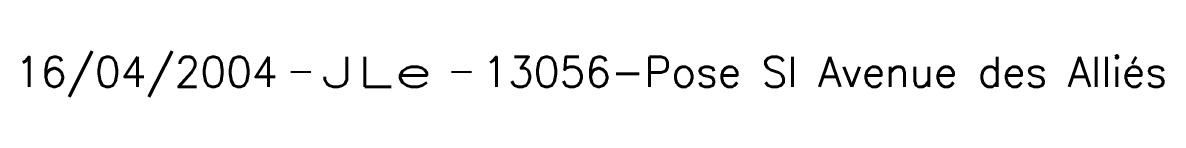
# Model space of a CAD drawing. Header units: millimetres. Extents: x 267332 to 267969, y 125000 to 125500.
# Drawn here: x 267441.08 to 267469.56, y 125238.46 to 125239.6 of the extents above; entities that cross this region are included whole.
import ezdxf
from ezdxf.enums import TextEntityAlignment as Align

# ---------------------------------------------------------------- set-up
doc = ezdxf.new("R2010")
doc.units = ezdxf.units.MM
doc.layers.get('0').update_dxf_attribs({"linetype": 'CONTINUOUS'})
doc.layers.add('S_910', color=7, linetype='CONTINUOUS', plot=False)
doc.styles.get("Standard").update_dxf_attribs({"font": 'romans.shx', "width": 0.85})

# ---------------------------------------------------------------- blocks, each defined once
blk = doc.blocks.new('GIS_MODF')
at = {"color": 0, "linetype": 'Continuous', "flags": 128}
for points in [[(-2.257, -0.012), (-1.757, -0.012)], [(1.758, -0.012), (2.258, -0.012)]]:
    blk.add_lwpolyline(points, dxfattribs=at)
at = {"color": 0, "linetype": 'Continuous'}
blk.add_attdef('DATE', text='', height=0.75, dxfattribs=at).set_placement((-2.583, -0.387), align=Align.RIGHT)
at = {"color": 0, "linetype": 'Continuous', "width": 3.590909}
blk.add_attdef('USER', text='', height=0.75, dxfattribs=at).set_placement((-1.516, -0.387), (1.306, -0.387), align=Align.FIT)
at = {"color": 0, "linetype": 'Continuous'}
blk.add_attdef('DESC', (2.528, -0.387), '', height=0.75, dxfattribs=at)

msp = doc.modelspace()

# ---------------------------------------------------------------- block references
at = {"layer": 'S_910'}
ref = msp.add_blockref('GIS_MODF', (267450.027, 125239.097), dxfattribs=at)
ref.add_attrib('DATE', '16/04/2004', dxfattribs={"layer": '0', "color": 0, "linetype": 'Continuous', "height": 0.75}).set_placement((267447.445, 125238.71), align=Align.RIGHT)
ref.add_attrib('USER', 'JLe', dxfattribs={"layer": '0', "color": 0, "linetype": 'Continuous', "height": 0.75, "width": 1.645833}).set_placement((267448.511, 125238.71), (267451.333, 125238.71), align=Align.FIT)
ref.add_attrib('DESC', '13056-Pose SI Avenue des Alliés', (267452.555, 125238.71), dxfattribs={"layer": '0', "color": 0, "linetype": 'Continuous', "height": 0.75})

doc.saveas('drawing.dxf')
